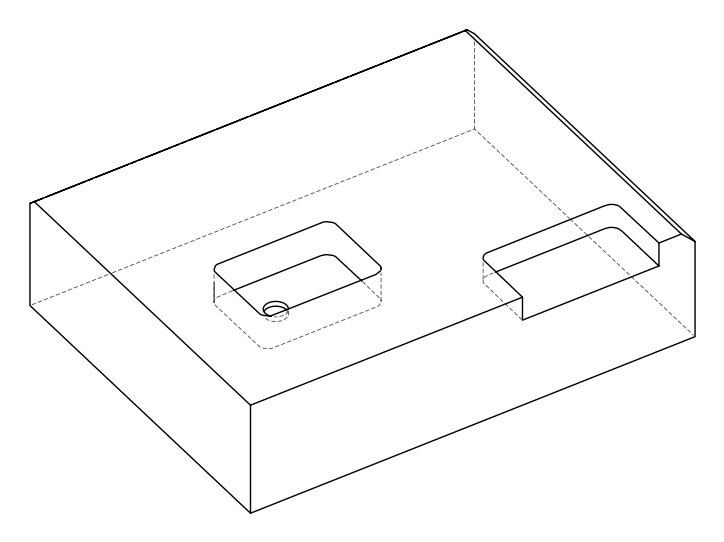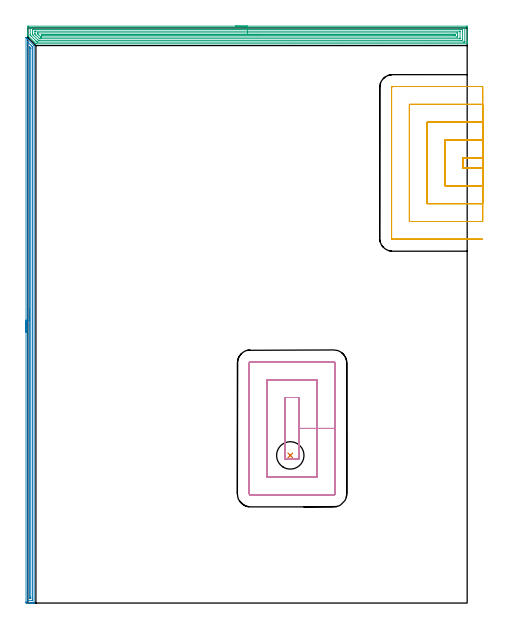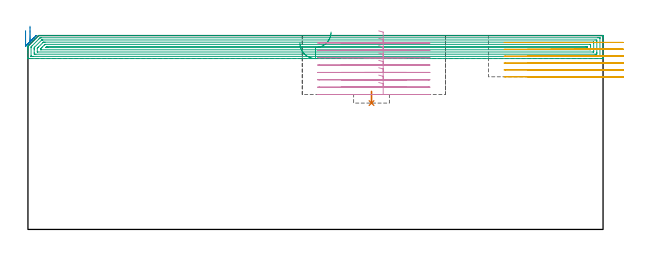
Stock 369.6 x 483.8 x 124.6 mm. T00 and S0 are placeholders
(PLAN: 5 operations, 2 tool changes, 59.5 min)
(1 INDEXABLE_INSERT_DRILL_BLIND_HOLE_FROM_SOLID | STEP1POCKET | UGT0302_002 | 0.04 min | 18003 mm3)
(2 AREA_MILL | FG_CHAMFER_SURFACE | UGT0205_001 | 11.52 min | 11092 mm3)
(3 AREA_MILL_1 | FG_CHAMFER_SURFACE_1 | UGT0205_001 | 17.87 min | 40277 mm3)
(4 MILL_RECTANGULAR_POCKET | POCKET_RECTANGULAR_STRAIGHT | UGT0201_094 | Follow Part, ap 5, ae 75% | 13.36 min | 440682 mm3)
(5 MILL_SLOT | SLOT_PARTIAL_RECTANGULAR | UGT0201_094 | Follow Part, ap 5, ae 75% | 16.67 min | 288326 mm3)
(TOOL UGT0302_002 | Indexable Insert Drill 23mm | D23 PA180 FL50 Z2)
(TOOL UGT0205_001 | Chamfer Mill 20 x 3 x 45 deg. | D20 FL50 Z2)
(TOOL UGT0201_094 | End mill 20 mm | D20 FL38 Z4)
(OP 1 INDEXABLE_INSERT_DRILL_BLIND_HOLE_FROM_SOLID)
G17 G21 G94 G90
T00 M6
G54
G17 G0 G90 X220.8 Y124.2 S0 M3
G43 Z134.6 H0
G94 G81 G98 Z81.2 F250. R88.7
G80
M5
M2
(OP 2 AREA_MILL)
G17 G21 G94 G90
T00 M6
G54
G17 G0 G90 X-1.5 Y227.9 S1061 M3
G43 Z134.6 H0
Z127.8
G94 G1 Y227.938 Z126.928 F250.
Y228.052 Z126.064
Y228.241 Z125.212
Y228.503 Z124.38
Y228.837 Z123.574
Y229.24 Z122.8
Y229.709 Z122.064
Y230.24 Z121.372
Y230.829 Z120.729
Y231.472 Z120.14
Y232.164 Z119.608
Y232.9 Z119.14
Y233.674 Z118.737
Y234.48 Z118.403
Y235.312 Z118.141
Y236.164 Z117.952
Y237.028 Z117.838
Y237.9 Z117.8
X-1.499 Y475.773 Z117.799
X-1.494 Y475.783 Z117.803
X-1.477 Y475.773 Z117.822
X-1.29 Y475.591 Z118.009
X-1.212 Y475.512 Z118.088
X-0.721 Y475.023 Z118.574
X-0.573 Y474.874 Z118.725
X-0.429 Y474.73 Z118.869
X-0.284 Y474.586 Z119.011
X-0.146 Y474.447 Z119.152
X0.018 Y474.283 Z119.316
X0.153 Y474.149 Z119.449
X0.282 Y474.019 Z119.579
X5.042 Y469.259 Z124.341
X5.262 Y469.036 Z124.558
X5.295 Y468.995 Z124.59
X5.3 Y468.921 Z124.6
Y0.176
X5.298 Y0.01 Z124.589
X5.168 Y0.003 Z124.46
X5.03 Y0. Z124.33
X4.773 Z124.072
X4.084 Z123.379
X2.866 Z122.163
X2.337 Z121.631
X1.728 Z121.023
X-1.066 Z118.231
X-1.158 Y0.002 Z118.139
X-1.493 Y0.01 Z117.804
X-1.497 Y0.276 Z117.802
X-1.499 Y0.623 Z117.801
X-1.5 Y0.973 Z117.8
Y237.9
X-0.086 Z119.214
X-0.085 Y471.602 Z119.215
X-0.084 Y471.807 Z119.216
X-0.081 Y471.907 Z119.219
X-0.08 Y471.917 Z119.22
X-0.068 Y471.909 Z119.232
X-0.036 Y471.881 Z119.264
X0.248 Y471.602 Z119.548
X3.21 Y468.64 Z122.51
X3.821 Y468.028 Z123.121
X3.862 Y467.98 Z123.162
X3.879 Y467.958 Z123.179
X3.881 Y467.94 Z123.181
X3.884 Y467.855 Z123.184
X3.885 Y467.682 Z123.185
X3.886 Y467.337 Z123.186
X3.885 Y2.41 Z123.185
X3.883 Y2.065 Z123.183
X3.881 Y2.023 Z123.181
X3.88 Y2.01 Z123.18
X3.852 Y2.007 Z123.152
X3.745 Y2.003 Z123.045
X3.611 Y2. Z122.911
X0.117 Z119.417
X-0.037 Y2.003 Z119.263
X-0.069 Y2.007 Z119.231
X-0.079 Y2.01 Z119.221
X-0.081 Y2.02 Z119.219
X-0.084 Y2.056 Z119.216
X-0.085 Y2.207 Z119.215
X-0.086 Y237.9 Z119.214
X1.328 Z120.628
X1.329 Y467.271 Z120.629
X1.334 Y468.028 Z120.634
X1.335 Y468.04 Z120.635
X1.364 Y468.028 Z120.664
X1.463 Y467.934 Z120.763
X2.267 Y467.134 Z121.567
X2.337 Y467.062 Z121.637
X2.434 Y466.958 Z121.734
X2.456 Y466.933 Z121.756
X2.464 Y466.836 Z121.764
X2.468 Y466.653 Z121.768
X2.471 Y466.378 Z121.771
Y4.954
X2.469 Y4.198 Z121.769
X2.467 Y4.064 Z121.767
X2.465 Y4.022 Z121.765
X2.432 Y4.01 Z121.732
X2.337 Y4.008 Z121.637
X1.656 Y4.001 Z120.956
X1.463 Z120.763
X1.399 Y4.002 Z120.699
X1.348 Y4.007 Z120.648
X1.337 Y4.01 Z120.637
X1.334 Y4.022 Z120.634
X1.331 Y4.06 Z120.631
X1.329 Y4.198 Z120.629
Y4.335
X1.328 Y237.9 Z120.628
Y238.772 Z120.666
Y239.637 Z120.78
Y240.488 Z120.969
Y241.32 Z121.231
Y242.126 Z121.565
Y242.9 Z121.968
Y243.636 Z122.437
Y244.328 Z122.968
Y244.971 Z123.557
Y245.56 Z124.201
Y246.092 Z124.893
Y246.56 Z125.628
Y246.963 Z126.402
Y247.297 Z127.208
Y247.559 Z128.04
Y247.748 Z128.892
Y247.862 Z129.757
Y247.9 Z130.628
G0 Z134.6
M5
M2
(OP 3 AREA_MILL_1)
G17 G21 G94 G90
T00 M6
G54
G17 G0 G90 X174.8 Y485.3 S1061 M3
G43 Z134.6 H0
Z119.8
G94 G1 X174.838 Z118.928 F250.
X174.952 Z118.063
X175.141 Z117.212
X175.403 Z116.38
X175.737 Z115.574
X176.14 Z114.8
X176.608 Z114.064
X177.14 Z113.372
X177.729 Z112.729
X178.372 Z112.139
X179.064 Z111.608
X179.8 Z111.14
X180.574 Z110.737
X181.38 Z110.403
X182.212 Z110.141
X183.064 Z109.952
X183.928 Z109.838
X184.8 Z109.8
X368.972
X369.363 Y485.297 Z109.802
X369.59 Y485.293 Z109.805
X369.595 Y484.914 Z110.183
X369.6 Y484.299 Z110.799
Y473.516 Z121.578
Y472.117 Z122.979
Y471.763 Z123.332
Y471.054 Z124.046
Y470.812 Z124.288
X369.598 Y470.654 Z124.438
X369.59 Y470.502 Z124.589
X369.419 Y470.5 Z124.6
X6.886
X6.806 Y470.504 Z124.59
X6.744 Y470.554 Z124.542
X5.156 Y472.144 Z122.956
X0.148 Y477.151 Z117.947
X0.084 Y477.214 Z117.88
X0.01 Y477.298 Z117.793
X0.001 Y477.375 Z117.716
X0. Y477.816 Z117.284
Y478.068 Z117.032
Y478.777 Z116.318
Y480.008 Z115.089
Y481.298 Z113.798
Y484.653 Z110.444
X0.003 Y484.914 Z110.183
X0.01 Y485.293 Z109.805
X0.237 Y485.297 Z109.802
X0.628 Y485.3 Z109.8
X184.8
Y483.886 Z111.214
X367.184 Y483.885 Z111.215
X367.34
X367.543 Y483.88 Z111.22
X367.586 Y483.879 Z111.221
X367.592 Y483.852 Z111.248
X367.595 Y483.818 Z111.282
X367.599 Y483.63 Z111.47
X367.6 Y472.232 Z122.868
X367.598 Y472.096 Z123.004
X367.594 Y471.987 Z123.113
X367.59 Y471.922 Z123.178
X367.553 Y471.92 Z123.18
X367.184 Y471.916 Z123.184
X367.029 Y471.915 Z123.185
X366.29 Y471.914 Z123.186
X8.519
X8.15 Y471.916 Z123.184
X7.965 Y471.918 Z123.182
X7.874 Y471.921 Z123.179
X7.831 Y471.93 Z123.17
X7.78 Y471.975 Z123.125
X7.111 Y472.639 Z122.461
X6.886 Y472.864 Z122.236
X2.727 Y477.023 Z118.077
X2.416 Y477.337 Z117.763
X2.138 Y477.624 Z117.476
X2.01 Y477.766 Z117.334
X2.007 Y477.9 Z117.2
X2.001 Y478.307 Z116.793
X2. Y483.568 Z111.532
X2.002 Y483.704 Z111.396
X2.006 Y483.813 Z111.287
X2.01 Y483.879 Z111.221
X2.047 Y483.88 Z111.22
X2.416 Y483.885 Z111.215
X2.571
X3.31 Y483.886 Z111.214
X184.8
Y482.472 Z112.628
X364.502
X365.206 Y482.47 Z112.63
X365.396 Y482.468 Z112.632
X365.578 Y482.465 Z112.635
X365.59 Y482.284 Z112.816
X365.597 Y482.087 Z113.013
X365.6 Y481.407 Z113.693
Y481.207 Z113.893
X365.599 Y474.194 Z120.906
X365.59 Y473.516 Z121.584
X365.58 Y473.335 Z121.765
X364.502 Y473.329 Z121.771
X9.568
X9.377 Y473.33 Z121.77
X8.994 Y473.334 Z121.766
X8.888 Y473.335 Z121.765
X8.853 Y473.358 Z121.742
X8.674 Y473.525 Z121.575
X4.3 Y477.9 Z117.2
X4.204 Y477.997 Z117.103
X4.016 Y478.196 Z116.904
X4.006 Y478.577 Z116.523
X4.002 Y478.777 Z116.323
X4. Y478.976 Z116.124
Y479.654 Z115.446
X4.001 Y481.606 Z113.494
X4.01 Y482.284 Z112.816
X4.02 Y482.465 Z112.635
X5.098 Y482.471 Z112.629
X184.8 Y482.472 Z112.628
Y481.057 Z114.043
X363.071
X363.451 Y481.055 Z114.045
X363.516 Y481.054 Z114.046
X363.579 Y481.051 Z114.049
X363.59 Y480.963 Z114.137
X363.6 Y480.538 Z114.562
Y475.278 Z119.822
X363.599 Y474.835 Z120.265
X363.596 Y474.781 Z120.319
X363.592 Y474.756 Z120.344
X363.588 Y474.75 Z120.35
X363.573 Y474.748 Z120.352
X363.431 Y474.744 Z120.356
X363.251 Y474.743 Z120.357
X11.
X10.462 Y474.744 Z120.356
X10.102 Y474.746 Z120.354
X9.972 Y474.75 Z120.35
X9.906 Y474.755 Z120.345
X9.77 Y474.886 Z120.214
X9.568 Y475.082 Z120.018
X6.749 Y477.9 Z117.2
X6.618 Y478.033 Z117.067
X6.373 Y478.286 Z116.814
X6.01 Y478.663 Z116.437
X6. Y478.769 Z116.331
Y478.777 Z116.323
X6.001 Y480.965 Z114.135
X6.004 Y481.019 Z114.081
X6.008 Y481.045 Z114.055
X6.012 Y481.05 Z114.05
X6.027 Y481.052 Z114.048
X6.169 Y481.056 Z114.044
X6.349 Y481.057 Z114.043
X184.8
Y479.643 Z115.457
X360.926
X361.37 Y479.639 Z115.461
X361.577 Y479.636 Z115.464
X361.59 Y479.519 Z115.581
X361.599 Y478.994 Z116.106
X361.6 Y477.239 Z117.861
X361.598 Y477.023 Z118.077
X361.591 Y476.371 Z118.729
X361.579 Y476.164 Z118.936
X361.368 Y476.161 Z118.939
X360.915 Y476.157 Z118.943
X11.346
X11.125 Y476.159 Z118.941
X11.015 Y476.161 Z118.939
X10.964 Y476.164 Z118.936
X10.873 Y476.237 Z118.863
X10.462 Y476.639 Z118.461
X9.198 Y477.9 Z117.2
X8.674 Y478.426 Z116.674
X8.331 Y478.777 Z116.323
X8.01 Y479.11 Z115.99
X8.009 Y479.429 Z115.671
X8.021 Y479.636 Z115.464
X8.232 Y479.639 Z115.461
X8.685 Y479.643 Z115.457
X184.8
Y478.229 Z116.871
X359.138 Y478.228 Z116.872
X359.473 Y478.226 Z116.874
X359.568 Y478.224 Z116.876
X359.588 Y478.222 Z116.878
X359.592 Y478.209 Z116.891
X359.596 Y478.172 Z116.928
X359.598 Y478.051 Z117.049
X359.596 Y477.9 Z117.2
X359.59 Y477.674 Z117.426
X359.576 Y477.578 Z117.522
X359.469 Y477.575 Z117.525
X359.138 Y477.573 Z117.527
X358.579 Y477.571 Z117.529
X358.244
X12.25 Y477.572 Z117.528
X12.138 Y477.573 Z117.527
X12.049 Y477.575 Z117.525
X11.994 Y477.578 Z117.522
X11.953 Y477.606 Z117.494
X11.654 Y477.9 Z117.2
X11.356 Y478.199 Z116.901
X11.343 Y478.223 Z116.877
X11.356 Y478.224 Z116.876
X11.916 Y478.228 Z116.872
X12.25 Y478.229 Z116.871
X12.809
X184.8
X185.672 Z116.909
X186.536 Z117.023
X187.388 Z117.212
X188.22 Z117.474
X189.026 Z117.808
X189.8 Z118.211
X190.536 Z118.68
X191.228 Z119.211
X191.871 Z119.8
X192.46 Z120.443
X192.992 Z121.135
X193.46 Z121.871
X193.863 Z122.645
X194.197 Z123.451
X194.459 Z124.283
X194.648 Z125.135
X194.762 Z125.999
X194.8 Z126.871
G0 Z134.6
M5
M2
(OP 4 MILL_RECTANGULAR_POCKET)
G17 G21 G94 G90
T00 M6
G54
G17 G0 G90 X225.423 Y120.9 S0 M3
G43 Z134.6 H0
Z127.6
G94 G1 X228.3 Z126.829 F250.
Y146.9 Z119.862
Y172.9 F500.
X216.3
Y120.9
X228.3
Y146.9
X243.3
Y187.9
X201.3
Y105.9
X243.3
Y146.9
X258.3
Y201.9
G3 X257.3 Y202.9 R1.
G1 X187.3
G3 X186.3 Y201.9 R1.
G1 Y91.9
G3 X187.3 Y90.9 R1.
G1 X257.3
G3 X258.3 Y91.9 R1.
G1 Y146.9
Y147.9
G0 X225.423 Y120.9 Z122.862
G1 X228.3 Z122.092 F250.
Y146.9 Z115.125
Y172.9 F500.
X216.3
Y120.9
X228.3
Y146.9
X243.3
Y187.9
X201.3
Y105.9
X243.3
Y146.9
X258.3
Y201.9
G3 X257.3 Y202.9 R1.
G1 X187.3
G3 X186.3 Y201.9 R1.
G1 Y91.9
G3 X187.3 Y90.9 R1.
G1 X257.3
G3 X258.3 Y91.9 R1.
G1 Y146.9
Y147.9
G0 X225.423 Y120.9 Z118.125
G1 X228.3 Z117.354 F250.
Y146.9 Z110.387
Y172.9 F500.
X216.3
Y120.9
X228.3
Y146.9
X243.3
Y187.9
X201.3
Y105.9
X243.3
Y146.9
X258.3
Y201.9
G3 X257.3 Y202.9 R1.
G1 X187.3
G3 X186.3 Y201.9 R1.
G1 Y91.9
G3 X187.3 Y90.9 R1.
G1 X257.3
G3 X258.3 Y91.9 R1.
G1 Y146.9
Y147.9
G0 X225.423 Y120.9 Z113.387
G1 X228.3 Z112.617 F250.
Y146.9 Z105.65
Y172.9 F500.
X216.3
Y120.9
X228.3
Y146.9
X243.3
Y187.9
X201.3
Y105.9
X243.3
Y146.9
X258.3
Y201.9
G3 X257.3 Y202.9 R1.
G1 X187.3
G3 X186.3 Y201.9 R1.
G1 Y91.9
G3 X187.3 Y90.9 R1.
G1 X257.3
G3 X258.3 Y91.9 R1.
G1 Y146.9
Y147.9
G0 X225.423 Y120.9 Z108.65
G1 X228.3 Z107.879 F250.
Y146.9 Z100.912
Y172.9 F500.
X216.3
Y120.9
X228.3
Y146.9
X243.3
Y187.9
X201.3
Y105.9
X243.3
Y146.9
X258.3
Y201.9
G3 X257.3 Y202.9 R1.
G1 X187.3
G3 X186.3 Y201.9 R1.
G1 Y91.9
G3 X187.3 Y90.9 R1.
G1 X257.3
G3 X258.3 Y91.9 R1.
G1 Y146.9
Y147.9
G0 X225.423 Y120.9 Z103.912
G1 X228.3 Z103.142 F250.
Y146.9 Z96.175
Y172.9 F500.
X216.3
Y120.9
X228.3
Y146.9
X243.3
Y187.9
X201.3
Y105.9
X243.3
Y146.9
X258.3
Y201.9
G3 X257.3 Y202.9 R1.
G1 X187.3
G3 X186.3 Y201.9 R1.
G1 Y91.9
G3 X187.3 Y90.9 R1.
G1 X257.3
G3 X258.3 Y91.9 R1.
G1 Y146.9
Y147.9
G0 X225.423 Y120.9 Z99.175
G1 X228.3 Z98.404 F250.
Y146.9 Z91.437
Y172.9 F500.
X216.3
Y120.9
X228.3
Y146.9
X243.3
Y187.9
X201.3
Y105.9
X243.3
Y146.9
X258.3
Y201.9
G3 X257.3 Y202.9 R1.
G1 X187.3
G3 X186.3 Y201.9 R1.
G1 Y91.9
G3 X187.3 Y90.9 R1.
G1 X257.3
G3 X258.3 Y91.9 R1.
G1 Y146.9
Y147.9
G0 X225.423 Y120.9 Z94.437
G1 X228.3 Z93.667 F250.
Y146.9 Z86.7
Y172.9 F500.
X216.3
Y120.9
X228.3
Y146.9
X243.3
Y187.9
X201.3
Y105.9
X243.3
Y146.9
X258.3
Y201.9
G3 X257.3 Y202.9 R1.
G1 X187.3
G3 X186.3 Y201.9 R1.
G1 Y91.9
G3 X187.3 Y90.9 R1.
G1 X257.3
G3 X258.3 Y91.9 R1.
G1 Y146.9
Y147.9
G0 Z134.6
M5
M2
(OP 5 MILL_SLOT)
G17 G21 G94 G90
T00 M6
G54
G17 G0 G90 X382.6 Y374.5 S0 M3
G43 Z134.6 H0
Z120.183
G94 G1 X379.6 F250.
X366. F500.
Y366.
X379.6
X382.6 F250.
Y389.5
X379.6
X351. F500.
Y351.
X379.6
X382.6 F250.
Y404.5
X379.6
X336. F500.
Y336.
X379.6
X382.6 F250.
Y419.5
X379.6
X321. F500.
Y321.
X379.6
X382.6 F250.
Y434.5
X379.6
X306.9 F500.
G3 X306. Y433.6 R0.9
G1 Y306.9
G3 X306.9 Y306. R0.9
G1 X379.6
X382.6 F250.
G0 Y374.5 Z115.767
G1 X379.6
X366. F500.
Y366.
X379.6
X382.6 F250.
Y389.5
X379.6
X351. F500.
Y351.
X379.6
X382.6 F250.
Y404.5
X379.6
X336. F500.
Y336.
X379.6
X382.6 F250.
Y419.5
X379.6
X321. F500.
Y321.
X379.6
X382.6 F250.
Y434.5
X379.6
X306.9 F500.
G3 X306. Y433.6 R0.9
G1 Y306.9
G3 X306.9 Y306. R0.9
G1 X379.6
X382.6 F250.
G0 Y374.5 Z111.35
G1 X379.6
X366. F500.
Y366.
X379.6
X382.6 F250.
Y389.5
X379.6
X351. F500.
Y351.
X379.6
X382.6 F250.
Y404.5
X379.6
X336. F500.
Y336.
X379.6
X382.6 F250.
Y419.5
X379.6
X321. F500.
Y321.
X379.6
X382.6 F250.
Y434.5
X379.6
X306.9 F500.
G3 X306. Y433.6 R0.9
G1 Y306.9
G3 X306.9 Y306. R0.9
G1 X379.6
X382.6 F250.
G0 Y374.5 Z106.933
G1 X379.6
X366. F500.
Y366.
X379.6
X382.6 F250.
Y389.5
X379.6
X351. F500.
Y351.
X379.6
X382.6 F250.
Y404.5
X379.6
X336. F500.
Y336.
X379.6
X382.6 F250.
Y419.5
X379.6
X321. F500.
Y321.
X379.6
X382.6 F250.
Y434.5
X379.6
X306.9 F500.
G3 X306. Y433.6 R0.9
G1 Y306.9
G3 X306.9 Y306. R0.9
G1 X379.6
X382.6 F250.
G0 Y374.5 Z102.517
G1 X379.6
X366. F500.
Y366.
X379.6
X382.6 F250.
Y389.5
X379.6
X351. F500.
Y351.
X379.6
X382.6 F250.
Y404.5
X379.6
X336. F500.
Y336.
X379.6
X382.6 F250.
Y419.5
X379.6
X321. F500.
Y321.
X379.6
X382.6 F250.
Y434.5
X379.6
X306.9 F500.
G3 X306. Y433.6 R0.9
G1 Y306.9
G3 X306.9 Y306. R0.9
G1 X379.6
X382.6 F250.
G0 Y374.5 Z98.1
G1 X379.6
X366. F500.
Y366.
X379.6
X382.6 F250.
Y389.5
X379.6
X351. F500.
Y351.
X379.6
X382.6 F250.
Y404.5
X379.6
X336. F500.
Y336.
X379.6
X382.6 F250.
Y419.5
X379.6
X321. F500.
Y321.
X379.6
X382.6 F250.
Y434.5
X379.6
X306.9 F500.
G3 X306. Y433.6 R0.9
G1 Y306.9
G3 X306.9 Y306. R0.9
G1 X379.6
X382.6 F250.
G0 Z134.6
M5
M2
